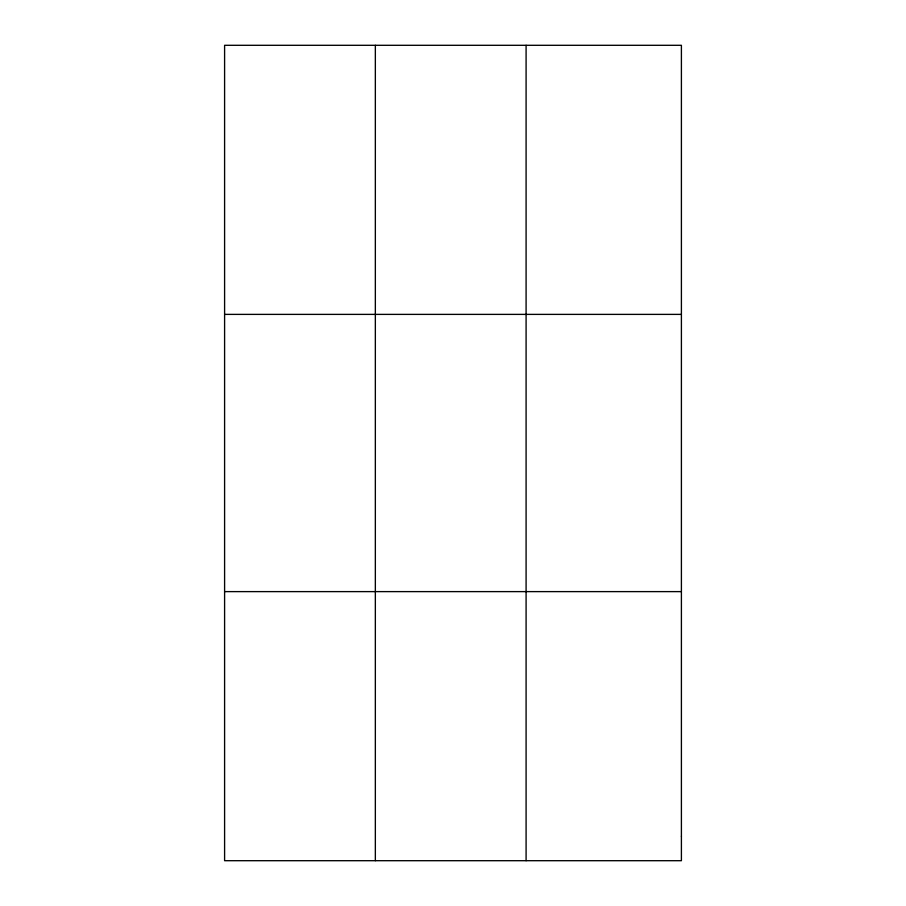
<?xml version="1.0" encoding="UTF-8"?>
<svg xmlns="http://www.w3.org/2000/svg" width="906" height="906" viewBox="0 0 906 906"><rect width="100%" height="100%" fill="white"/><g stroke="black" fill="none" stroke-linecap="round" stroke-linejoin="round"><path stroke-width="1.36" d="M375.344 860.7L375.344 45.3M526.092 860.7L526.092 45.3M224.597 314.382L681.403 314.382M224.597 591.618L681.403 591.618M681.403 836.238L681.403 860.7L224.597 860.7L224.597 45.3L681.403 45.3L681.403 836.238"/></g></svg>
